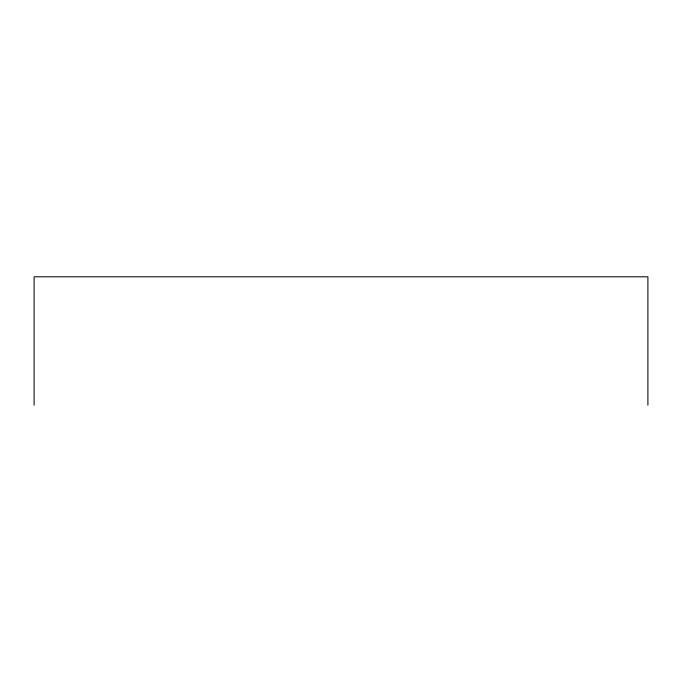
<?xml version="1.0" encoding="UTF-8"?>
<svg xmlns="http://www.w3.org/2000/svg" width="682" height="682" viewBox="0 0 682 682"><rect width="100%" height="100%" fill="white"/><g stroke="black" fill="none" stroke-linecap="round" stroke-linejoin="round"><path stroke-width="1.02" d="M647.9 405.193L647.9 276.807L34.1 276.807L34.1 405.193"/></g></svg>
